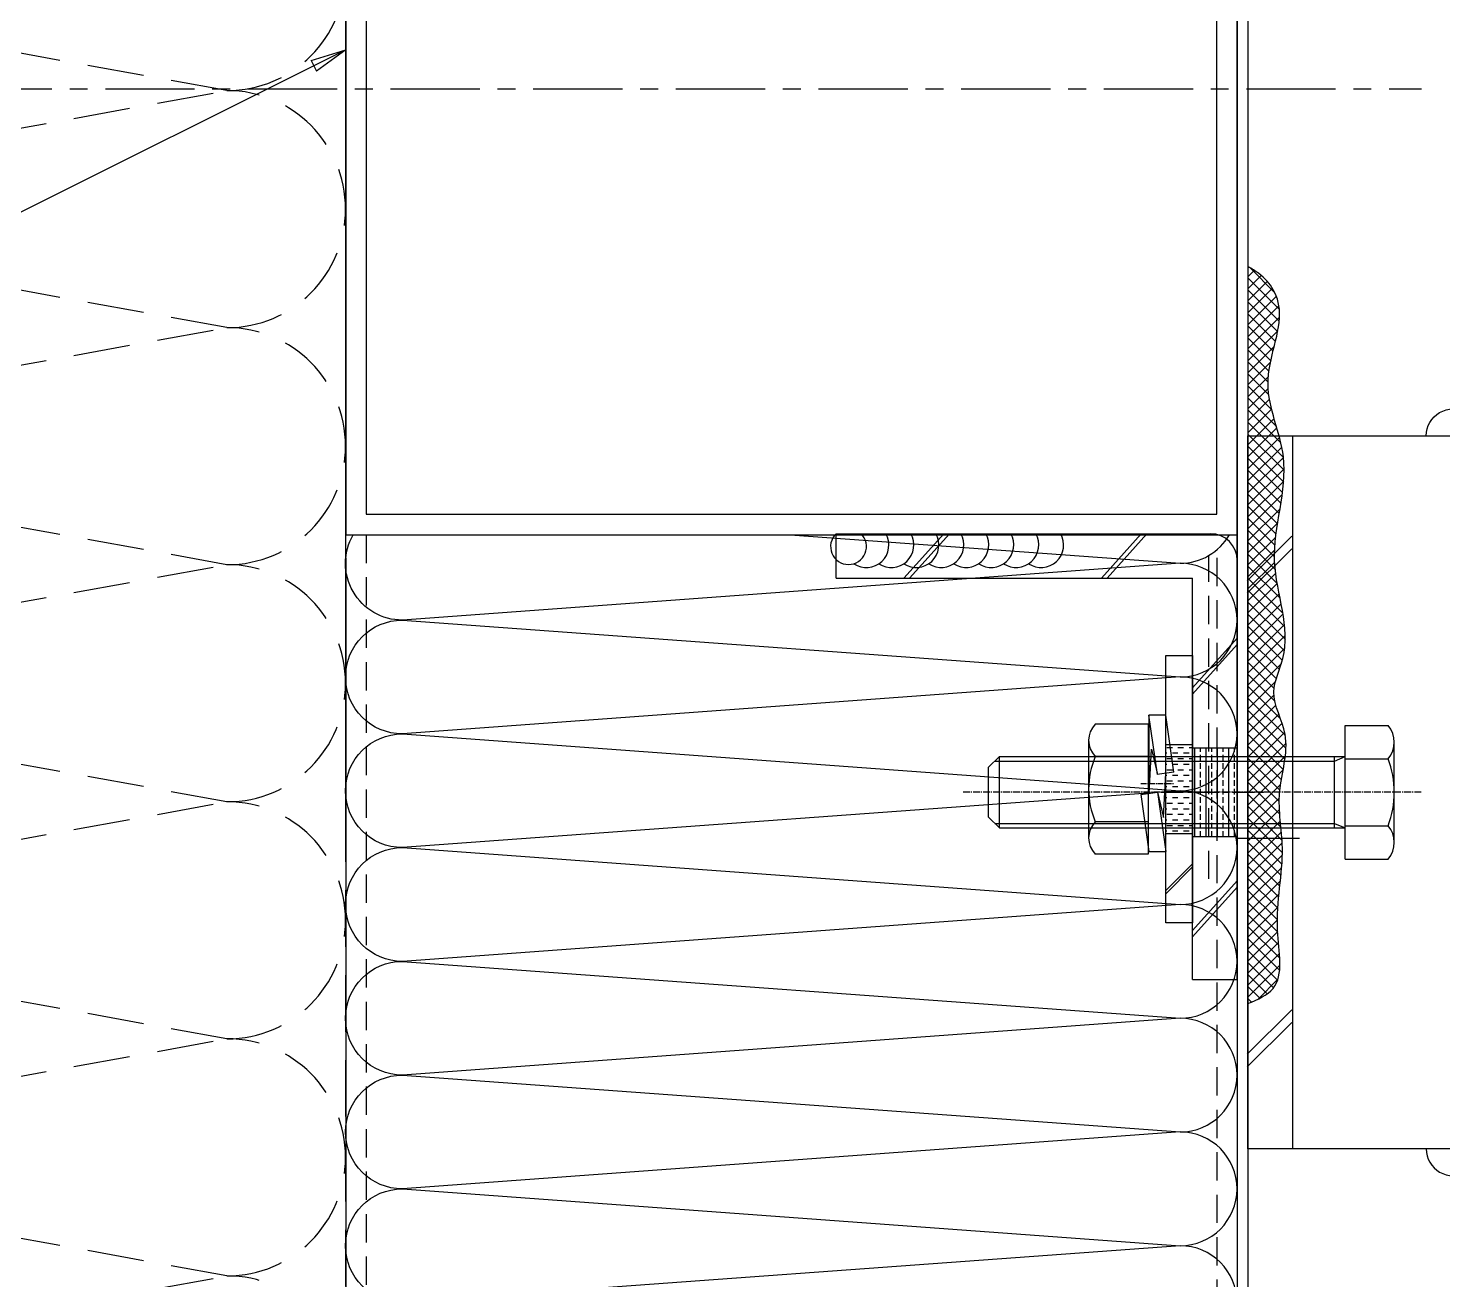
# Model space of a CAD drawing. Header units: millimetres. Extents: x 2352 to 12473, y 635 to 7997.
# Drawn here: x 2696.8 to 2855.4, y 1293.8 to 1434.2 of the extents above; entities that cross this region are included whole.
import ezdxf

# ---------------------------------------------------------------- set-up
doc = ezdxf.new("R2010")
doc.units = ezdxf.units.MM
for name, pattern in [('CENTER2', [1.125, 0.75, -0.125, 0.125, -0.125]), ('CENTERX2', [4, 2.5, -0.5, 0.5, -0.5]), ('HIDDEN2', [4.762499999999999, 3.175, -1.5875])]:
    doc.linetypes.add(name, pattern=pattern)
for name, color, linetype in [('1', 1, 'Continuous'), ('2', 2, 'Continuous'), ('4', 4, 'Continuous'), ('7', 7, 'Continuous'), ('8', 8, 'Continuous'), ('AC-DIMS-치수', 4, 'Continuous'), ('CEN1', 1, 'CENTER2'), ("ST'L BRACKET", 7, 'Continuous'), ("ST'L PIPE", 2, 'Continuous'), ('Welding', 1, 'Continuous')]:
    doc.layers.add(name, color=color, linetype=linetype)
doc.styles.add('돋움체', font='')
doc.styles.get('돋움체').set_extended_font_data('DotumChe')
doc.dimstyles.new('Iljin', dxfattribs={"dimscale": 0.8, "dimtxt": 2, "dimasz": 1, "dimexe": 1, "dimexo": 1, "dimgap": 1, "dimtad": 1, "dimdec": 1, "dimdsep": 46, "dimtxsty": '돋움체', "dimblk": 'CLOSEDBLANK', "dimcen": 1, "dimclrd": 8, "dimclre": 8, "dimclrt": 2, "dimadec": 1, "dimazin": 2, "dimtfac": 1, "dimtdec": 1, "dimtix": 1, "dimtmove": 0, "dimatfit": 3, "dimldrblk": 'CLOSEDBLANK', "dimfxl": 1, "dimlwd": -1, "dimlwe": -1, "dimarcsym": 0})

# ---------------------------------------------------------------- blocks, each defined once
blk = doc.blocks.new('A$C39651A00')
at = {"layer": '1'}
h = blk.add_hatch(dxfattribs=at)
h.set_pattern_fill('BRASS', color=256, scale=0.2, angle=270)
h.set_pattern_definition([(270, (-369613.7818112936, 56865.73079540784), (1.27, -2.332952152375708e-16), []), (270, (-369613.1468112936, 56865.73079540784), (1.27, -2.332952152375708e-16), [0.635, -0.3175])])
h.paths.add_polyline_path([(8.406590980070177, 23.99999057867535), (3.406590980070177, 23.99999057867535), (3.406590980070177, 33.99999057868263), (8.406590980070177, 33.99999057868263)])
for p, q in [((3.406590980070177, 39.64009252622054), (8.406590980070177, 45.21888616336219)), ((3.406590980070177, 38.9314670992826), (8.406590980070177, 44.51026073638059)), ((3.406590980070177, 12.41539893032314), (8.406590980070177, 17.99419256746478)), ((3.406590980070177, 11.70677350338519), (8.406590980070177, 17.28556714048318)), ((13.53270586451981, -9.421186405234039e-06), (18.01396142365411, 4.999990578820871)), ((14.16781219118275, -9.421193681191653e-06), (18.64906775037525, 4.999990578820871)), ((35.69348148431163, -9.421186405234039e-06), (40.17473704344593, 4.999990578820871)), ((36.32858781097457, -9.421193681191653e-06), (40.80984337016707, 4.999990578820871))]:
    blk.add_line(p, q, dxfattribs=at)
at = {"layer": '1', "linetype": 'CENTERX2'}
blk.add_line((11.95557068369817, 28.9999905786899), (2.409797161817551e-08, 28.9999905786899), dxfattribs=at)
at = {"layer": '4'}
for p, q in [((3.406590980070177, 49.99999057868263), (3.406590980070177, 2.999990578820871)), ((8.406590980070177, 49.99999057867535), (3.406590980070177, 49.99999057867535)), ((8.406590980070177, 49.99999057868263), (8.406590980070177, 4.999990578820871)), ((48.40659098001197, 4.999990578820871), (8.406590980070177, 4.999990578820871)), ((48.40659098001197, 4.999990578813595), (48.40659098007018, -9.421179129276425e-06)), ((48.40659098007018, -9.421186405234039e-06), (6.406590980070177, -9.421179129276425e-06))]:
    blk.add_line(p, q, dxfattribs=at)
blk.add_arc((6.406590980070177, 2.999990578820871), 3, 180, 270, dxfattribs=at)
at = {"layer": '7'}
blk.add_lwpolyline([(8.406590980070177, 23.99999057867535), (3.406590980070177, 23.99999057867535), (3.406590980070177, 33.99999057868263), (8.406590980070177, 33.99999057868263)], close=True, dxfattribs=at)
blk = doc.blocks.new('A$C2C9A2EE4')
at = {"layer": '2'}
for p, q in [((0.0005441156681627035, 43.00040221860399), (0.0005441156681627035, 47.8075818955549)), ((13.12693249050062, 48.50040221860399), (1.874155740835704, 48.50040221860399)), ((3.747767365945037, 43.00040221860399), (3.747767365945037, 47.8075818955549)), ((11.25332086539129, 43.00040221860399), (11.25332086539129, 47.8075818955549)), ((15.00054411566816, 43.00040221860399), (15.00054411566816, 47.8075818955549)), ((15.00054411566816, 43.00040221860399), (0.0005441156681627035, 43.00040221860399)), ((3.500544115668163, 4.200402218615636), (3.500544115668163, 43.0004022186331)), ((4.000544115668163, 41.80040221859235), (3.500544115668163, 43.00040221860399)), ((11.00054411566816, 41.80040221859235), (11.50054411566816, 43.00040221860399)), ((11.50054411566816, 4.200402218557429), (11.50054411560996, 43.00040221860399)), ((11.50054411566816, 41.80040221859235), (3.500544115668163, 41.80040221859235)), ((4.000544115668163, 3.700402218673844), (4.000544115668163, 41.80040221859235)), ((11.00054411566816, 3.700402218557429), (11.00054411566816, 41.80040221859235)), ((11.50054411566816, 4.200402218615636), (3.500544115668163, 4.200402218615636)), ((3.500544115668163, 4.200402218615636), (4.700544115679804, 3.000402218603995)), ((11.50054411566816, 4.200402218557429), (10.30054411565652, 3.000402218545787)), ((10.30054411565652, 3.000402218545787), (4.700544115679804, 3.000402218603995))]:
    blk.add_line(p, q, dxfattribs=at)
for centre, radius, start, end in [((1.874155740835704, 45.62056426558411), 2.879837953020443, 49.41343220562162, 130.5865677943784), ((7.500544115668163, 37.99022169358796), 10.51018052502646, 69.08018181519441, 110.9198181848056), ((13.12693249050062, 45.62056426570052), 2.879837952932034, 49.41343220200401, 130.586567797996)]:
    blk.add_arc(centre, radius, start, end, dxfattribs=at)
at = {"layer": 'CEN1'}
blk.add_line((7.500544115668163, 51.50040221860399), (7.500544115668163, 0.0004022186039946973), dxfattribs=at)
blk = doc.blocks.new('SPRING')
at = {"layer": '2'}
for p, q in [((0.7276800383381214, -1.480581750930014), (1.80711519303884, 6.199998466104887)), ((1.80711519303884, 6.199998466105001), (4.091642953535484, 6.19999846610466)), ((2.96795843332302, -1.795432346526979), (4.091642953535711, 6.199998466104887)), ((4.091642953535711, 6.199998466104887), (4.091642953535711, -4.367574350880716)), ((2.96795843332302, -1.795432346526979), (3.768399060666979, 1.59999884957881)), ((3.768399060666979, 1.59999884957881), (4.091642953535711, -4.367574350880716)), ((0.7276800383381214, -1.480581750930014), (2.968309670898066, -1.792922965434911)), ((1.816967519135119, -12.19999999999993), (1.816967519135119, -1.632427183014215)), ((1.847994854617923, -1.636752358182491), (2.140211412003737, -7.600000383473741)), ((2.94065203934781, -4.204569187368065), (1.816967519135119, -12.19999999999993)), ((2.140211412003737, -7.600000383473741), (2.94065203934781, -4.204569187368065)), ((5.180930434332822, -4.519419782965031), (2.940300801772764, -4.207078568460133)), ((5.180930434332822, -4.519419782965031), (4.10149527963199, -12.19999999999993)), ((4.10149527963199, -12.2000000000001), (1.81696751913546, -12.19999999999976))]:
    blk.add_line(p, q, dxfattribs=at)
at = {"layer": 'CEN1'}
blk.add_line((0.7276800383382351, -3.000000766947608), (5.180930434332822, -3.000000766947551), dxfattribs=at)
blk = doc.blocks.new('_ClosedBlank')
at = {"color": 0, "linetype": 'ByBlock', "lineweight": -2}
for p, q in [((-1, 0.1666666666666667), (0, 0)), ((-1, 0.1666666666666667), (-1, -0.1666666666666667)), ((0, 0), (-1, -0.1666666666666667))]:
    blk.add_line(p, q, dxfattribs=at)
blk = doc.blocks.new('A$C35BF611D')
at = {"layer": 'Welding'}
for centre, end in [((19.59087139851181, 7.519026158910947), 210.0000000152771), ((19.59087139851181, 4.519026158910947), 210.0000000152771), ((19.59087139851181, 1.519026158910947), 210.0000000152771), ((19.59087139851181, -1.480973841089053), 210.0000000152771), ((19.59087139851181, -4.480973841089053), 210.0000000152771), ((19.59087139851181, -7.480973841089053), 210.0000000152771), ((19.59087139851181, -10.48097384108905), 210.0000000152771), ((19.59087139851181, -13.48097384108905), 210.0000000152771), ((19.59087139851181, -16.48097384108905), 210.0000000152771), ((19.59087139851181, -19.48097384108905), 210.0000000152771), ((19.59087139851181, -22.48097384108905), 210.0000000152771), ((19.59087139851181, -25.48097384108905), 210.0000000152771), ((19.59087139851181, -28.48097384108905), 210.0000000152771), ((19.59087139851181, -31.48097384108905), 270)]:
    blk.add_arc(centre, 3, 90, end, dxfattribs=at)
blk = doc.blocks.new('A$C449509A6')
at = {"layer": 'Welding'}
for centre, start in [((-37.76143197208694, 8.614922249248139), 180), ((-34.76143197208694, 8.614922249248139), 239.9999999847229), ((-31.76143197208694, 8.614922249248139), 239.9999999847229), ((-28.76143197208694, 8.614922249248139), 239.9999999847229), ((-25.76143197208694, 8.614922249248139), 239.9999999847229), ((-22.76143197208694, 8.614922249248139), 239.9999999847229), ((-19.76143197208694, 8.614922249248139), 239.9999999847229), ((-16.76143197208694, 8.614922249248139), 239.9999999847229), ((-13.76143197208694, 8.614922249248139), 239.9999999847229), ((-10.76143197208694, 8.614922249248139), 239.9999999847229), ((-7.761431972086939, 8.614922249248139), 239.9999999847229), ((-4.761431972086939, 8.614922249248139), 239.9999999847229), ((-1.761431972086939, 8.614922249248139), 239.9999999847229), ((1.238568027913061, 8.614922249248139), 239.9999999847229), ((4.238568027913061, 8.614922249207211), 239.9999999847229), ((7.238568027913061, 8.614922249207211), 239.9999999847229), ((10.23856802791306, 8.614922249207211), 239.9999999847229), ((13.23856802791306, 8.614922249207211), 239.9999999847229), ((16.23856802791306, 8.614922249207211), 239.9999999847229), ((19.23856802791306, 8.614922249207211), 239.9999999847229), ((22.23856802791306, 8.614922249207211), 239.9999999847229), ((25.23856802791306, 8.614922249188112), 239.9999999847229), ((28.23856802791306, 8.614922249188112), 239.9999999847229), ((31.23856802791306, 8.614922249188112), 239.9999999847229), ((34.23856802791306, 8.614922249188112), 239.9999999847229)]:
    blk.add_arc(centre, 3, start, 0, dxfattribs=at)
blk = doc.blocks.new('bracket11')
at = {"layer": "ST'L BRACKET"}
blk.add_line((2848.60637133439, 1777.889739671049), (2848.606371334317, 1697.889739671049), dxfattribs=at)
blk.add_lwpolyline([(2843.60637133439, 1777.889739671049), (2908.60637133439, 1777.889739671049), (2908.606371334317, 1697.889739671049), (2843.606371334317, 1697.889739671049), (2843.60637133439, 1777.889739671049)], dxfattribs=at)
at = {"layer": "ST'L BRACKET", "color": 0, "xscale": -1, "rotation": 90}
blk.add_blockref('A$C35BF611D', (2874.125397493229, 1797.480611069561), dxfattribs=at)
at = {"layer": "ST'L BRACKET", "color": 0, "rotation": 90}
for name, p in [('A$C449509A6', (2917.221293583577, 1739.636518594236)), ('A$C35BF611D', (2874.125397493229, 1678.298868272537))]:
    blk.add_blockref(name, p, dxfattribs=at)

msp = doc.modelspace()

# ---------------------------------------------------------------- hatches: boundary and pattern name
at = {"layer": '1'}
h = msp.add_hatch(dxfattribs=at)
h.set_pattern_fill('ANSI37', color=256, scale=0.3, angle=90)
h.set_pattern_definition([(135, (-1662.243046010633, -410749.1469913126), (-0.6735192090801865, -0.6735192090801864), []), (225, (-1662.243046010633, -410749.1469913126), (0.6735192090801864, -0.6735192090801865), [])])
edge = h.paths.add_edge_path()
edge.add_line((2833.562987006248, 1407.421281878847), (2833.562987006248, 1324.746688588766))
edge.add_spline(control_points=[(2833.562987006248, 1324.746688588766), (2834.660124068825, 1325.220433917373), (2837.926872126969, 1326.631020329205), (2836.168938193681, 1334.320363476185), (2838.011797726365, 1341.12700553938), (2836.505542810752, 1348.565420929703), (2838.755653855136, 1354.47406177771), (2835.658367972334, 1359.380933509685), (2839.0105739543, 1365.69822222531), (2834.887177567674, 1374.648991266044), (2839.152807188664, 1384.994963243149), (2834.374287885126, 1394.38233392093), (2838.242950316264, 1401.862172309902), (2835.954986329867, 1405.983113423466), (2833.977823585716, 1407.179532854945), (2833.562987006248, 1407.421281878847)], knot_values=[0, 0, 0, 0, 3.297752012771519, 9.81912411261878, 19.1035044565926, 25.34530219680899, 31.86818840155486, 36.80352773527542, 40.66532820678555, 51.59184448022779, 63.3829022785766, 71.70958825289281, 80.50838364199682, 85.85803076983514, 87.29725205735785, 87.29725205735785, 87.29725205735785, 87.29725205735785], degree=3, periodic=0)
at = {"layer": '1', "ltscale": 0.2}
h = msp.add_hatch(dxfattribs=at)
h.set_pattern_fill('DASH', color=256, scale=5, angle=1.667488486178967e-09, style=0)
h.set_pattern_definition([(360, (74611.3414892065, -421279.6369953736), (0.6249999999818104, -0.6250000000181896), [0.625, -0.625])])
h.paths.add_polyline_path([(2824.355368937111, 1353.804477847891), (2827.357725022572, 1353.804477847541), (2827.357725022572, 1343.804477848007), (2824.355368936645, 1343.804477847891)])

# ---------------------------------------------------------------- linework, layer by layer
at = {"ltscale": 150}
msp.add_line((2832.483371153918, 1343.293326415598, 8.153143760611381e-06), (2839.362191478467, 1343.293326415598, 8.153143760611381e-06), dxfattribs=at)
at = {"layer": '1', "linetype": 'CENTERX2', "ltscale": 4}
msp.add_line((2657.40072254066, 1427.346420494734, 8.153143744274851e-06), (2853.048562962773, 1427.346420494734, 8.153143744274851e-06), dxfattribs=at)
at = {"layer": '1', "ltscale": 0.2}
for p, q in [((2827.357725022572, 1340.442880301631, 8.153143744274855e-06), (2824.357725022572, 1337.420292043022, 8.153143744274855e-06)), ((2827.357725022572, 1340.085872086125, 8.153143744274855e-06), (2824.357725022572, 1337.063283827516, 8.153143744274855e-06))]:
    msp.add_line(p, q, dxfattribs=at)
at = {"layer": '1', "ltscale": 0.2, "elevation": 8.153143744274855e-06}
msp.add_lwpolyline([(2824.355368937111, 1353.804477847891), (2827.357725022572, 1353.804477847541), (2827.357725022572, 1343.804477848007), (2824.355368936645, 1343.804477847891)], close=True, dxfattribs=at)
at = {"layer": '1'}
for centre, radius, start, end in [((2788.762212587266, 1376.014296846592, 8.153143744274851e-06), 2.009748576915372, 134.1552172873695, 45.84478271263047), ((2790.762212587266, 1376.20477303724, 8.153143744274851e-06), 2.531022218285624, 236.4175637429923, 29.63256823786219), ((2793.562212587545, 1376.204773037007, 8.153143744274851e-06), 2.531022218283828, 236.4175637429923, 29.63256823786219), ((2796.362212587359, 1376.204773037007, 8.153143744274851e-06), 2.531022218282031, 236.4175637429923, 29.63256823786219), ((2799.162212587173, 1376.204773037007, 8.153143744274851e-06), 2.531022218292811, 236.4175637429923, 29.63256823786219), ((2801.962212587452, 1376.204773037007, 8.153143744274851e-06), 2.531022218280234, 236.4175637429923, 29.63256823786219), ((2804.762212587266, 1376.204773037007, 8.153143744274851e-06), 2.531022218278437, 236.4175637429923, 29.63256823786219), ((2807.562212587545, 1376.204773037007, 8.153143744274851e-06), 2.531022218289217, 236.4175637429923, 29.63256823786219), ((2810.362212587359, 1376.204773037007, 8.153143744274851e-06), 2.531022218287421, 236.4175637429923, 29.63256823786219)]:
    msp.add_arc(centre, radius, start, end, dxfattribs=at)
at = {"layer": '2', "linetype": 'HIDDEN2'}
for p, q in [((2734.662987006574, 1377.346420494734), (2734.662987006341, 940.3298834079287)), ((2829.162987006574, 1338.72858392588), (2829.162987006574, 1375.046420494804)), ((2830.06298700648, 1374.756201608583), (2830.06298700648, 940.3298834079287))]:
    msp.add_line(p, q, dxfattribs=at)
at = {"layer": '2'}
for p, q in [((2822.35772502327, 1356.10727505841, 8.153143744274855e-06), (2816.441613706738, 1356.10727505841, 8.153143744274855e-06)), ((2822.35772502327, 1356.10727505841, 8.153143744274855e-06), (2822.35772502327, 1341.507275058084, 8.153143744274855e-06)), ((2815.691058356526, 1354.285550910874, 8.153143744274855e-06), (2815.691058356526, 1343.328999205969, 8.153143744274855e-06)), ((2822.35772502327, 1352.463826762989, 8.153143744274855e-06), (2816.441613706738, 1352.463826762989, 8.153143744274855e-06)), ((2822.35772502327, 1345.150723353505, 8.153143744274855e-06), (2816.441613706738, 1345.150723353505, 8.153143744274855e-06)), ((2822.35772502327, 1341.507275058084, 8.153143744274855e-06), (2816.441613706738, 1341.507275058084, 8.153143744274855e-06))]:
    msp.add_line(p, q, dxfattribs=at)
at = {"layer": '2', "elevation": 8.153143744274851e-06}
msp.add_lwpolyline([(2830.06298700648, 1379.646420494781), (2830.06298700648, 1475.046420494804), (2734.662987006574, 1475.046420494804), (2734.662987006574, 1379.646420494781)], close=True, dxfattribs=at)
at = {"layer": '2'}
for centre, radius, start, end in [((2818.27715157692, 1354.285550910874, 8.153143744274855e-06), 2.586093219797638, 135.2164089610088, 224.7835910389912), ((2824.973320953759, 1348.807275057898, 8.153143744274855e-06), 9.282262597087204, 156.8008095595696, 203.1991904404303), ((2818.27715157692, 1343.328999205969, 8.153143744274855e-06), 2.586093219797719, 135.2164089610088, 224.7835910389912)]:
    msp.add_arc(centre, radius, start, end, dxfattribs=at)
at = {"layer": '4'}
for p, q in [((2732.362987006294, 1341.02858392581), (2732.362987006294, 1480.472298356482)), ((2832.362987006527, 1477.346420494734), (2832.362987006294, 840.3298834079287)), ((2832.362987006294, 1341.02858392581), (2832.362987006294, 1477.346420494734)), ((2732.362987006294, 1374.756201608583), (2732.362987006294, 940.3298834079287))]:
    msp.add_line(p, q, dxfattribs=at)
at = {"layer": '4', "color": 7}
for p, q in [((2832.340986558913, 1477.346420494734), (2832.340986558913, 1294.028583926043)), ((2833.56298700648, 1478.546420494804), (2833.562987006248, 1295.228583925764)), ((2832.340986558913, 1374.756201608583), (2832.340986558913, 840.3298834079287)), ((2833.562987006248, 1295.228583925764), (2833.56298700648, 839.1298834079753))]:
    msp.add_line(p, q, dxfattribs=at)
at = {"layer": '4', "elevation": 8.153143744274851e-06}
msp.add_lwpolyline([(2832.362987006294, 1377.346420494734), (2832.362987006294, 1477.346420494734), (2732.362987006294, 1477.346420494734), (2732.362987006294, 1377.346420494734)], close=True, dxfattribs=at)
at = {"layer": '4', "ltscale": 150, "elevation": 8.153143744274855e-06}
msp.add_lwpolyline([(2824.357725022572, 1363.804477847774), (2827.357725022572, 1363.804477847658), (2827.357725022572, 1333.804477847658), (2824.357725022572, 1333.804477847774)], close=True, dxfattribs=at)
at = {"layer": '7'}
msp.add_line((2833.562987006248, 1407.421281878847), (2833.562987006248, 1324.746688588766), dxfattribs=at)
msp.add_open_spline([(2833.562987006248, 1324.746688588766), (2834.660124068825, 1325.220433917373), (2837.926872126969, 1326.631020329205), (2836.168938193681, 1334.320363476185), (2838.011797726365, 1341.12700553938), (2836.505542810752, 1348.565420929703), (2838.755653855136, 1354.47406177771), (2835.658367972334, 1359.380933509685), (2839.0105739543, 1365.69822222531), (2834.887177567674, 1374.648991266044), (2839.152807188664, 1384.994963243149), (2834.374287885126, 1394.38233392093), (2838.242950316264, 1401.862172309902), (2835.954986329867, 1405.983113423466), (2833.977823585716, 1407.179532854945), (2833.562987006248, 1407.421281878847)], degree=3, knots=[0, 0, 0, 0, 3.297752012771519, 9.81912411261878, 19.1035044565926, 25.34530219680899, 31.86818840155486, 36.80352773527542, 40.66532820678555, 51.59184448022779, 63.3829022785766, 71.70958825289281, 80.50838364199682, 85.85803076983514, 87.29725205735785, 87.29725205735785, 87.29725205735785, 87.29725205735785], dxfattribs=at)
at = {"layer": '8', "color": 251, "linetype": 'HIDDEN2', "ltscale": 2}
msp.add_lwpolyline([(2719.045668399638, 1480.344310783792), (2732.340986558913, 1480.344310783792), (2732.340986558913, 1241.02858392581), (2632.340986558913, 1241.02858392581), (2632.340986558913, 1462.739664521778)], dxfattribs=at)
for points in [[(2645.636304717722, 1440.458356307539), (2719.045668400104, 1453.75367446629, -0.9999999999999999), (2719.045668400104, 1427.163038148788), (2645.636304717722, 1440.458356307539, 0.9999999999999999)], [(2645.636304717722, 1413.867719989979), (2719.045668400104, 1427.163038148788, -0.9999999999999999), (2719.045668400104, 1400.57240183117), (2645.636304717722, 1413.867719989979, 0.9999999999999999)], [(2645.636304717722, 1387.277083672419), (2719.045668400104, 1400.57240183117, -0.9999999999999999), (2719.045668400104, 1373.981765513669), (2645.636304717722, 1387.277083672419, 0.9999999999999999)], [(2645.636304717722, 1360.686447354859), (2719.045668400104, 1373.981765513669, -0.9999999999999999), (2719.045668400104, 1347.39112919605), (2645.636304717722, 1360.686447354859, 0.9999999999999999)], [(2645.636304717722, 1334.095811037299), (2719.045668400104, 1347.39112919605, -0.9999999999999999), (2719.045668400104, 1320.800492878549), (2645.636304717722, 1334.095811037299, 0.9999999999999999)], [(2645.636304717722, 1307.505174719739), (2719.045668400104, 1320.800492878549, -0.9999999999999999), (2719.045668400104, 1294.20985656093), (2645.636304717722, 1307.505174719739, 0.9999999999999999)], [(2645.636304717722, 1280.914538402179), (2719.045668400104, 1294.20985656093, -0.9999999999999999), (2719.045668400104, 1267.619220243429), (2645.636304717722, 1280.914538402179, 0.9999999999999999)]]:
    msp.add_lwpolyline(points, format="xyb", dxfattribs=at)
at = {"layer": '8'}
for points in [[(2732.340986558913, 1430.472298356482), (2732.340986558913, 1341.02858392581)], [(2832.340986558913, 1374.756201608583), (2832.340986558913, 940.3298834079287), (2732.340986558913, 940.3298834079287), (2732.340986558913, 1241.02858392581)]]:
    msp.add_lwpolyline(points, dxfattribs=at)
for points in [[(2825.961331518112, 1284.831255722685, 0.9999999999999999), (2825.961331518112, 1297.590565808361), (2738.720641603904, 1291.210910765582, -0.9999999999999999), (2738.720641603904, 1303.970220851257), (2825.961331518112, 1297.590565808361, 0.9999999999999999), (2825.961331518112, 1310.349875894153), (2738.720641603904, 1303.970220851257, -0.9999999999999999), (2738.720641603904, 1316.729530937049), (2825.961331518112, 1310.349875894153, 0.9999999999999999), (2825.961331518112, 1323.109185979945), (2738.720641603904, 1316.729530937049, -0.9999999999999999), (2738.720641603904, 1329.488841022725), (2825.961331518112, 1323.109185979945, 0.9999999999999999), (2825.961331518112, 1335.868496065621), (2738.720641603904, 1329.488841022725, -0.9999999999999999), (2738.720641603904, 1342.248151108517), (2825.961331518112, 1335.868496065621, 0.9999999999999999), (2825.961331518112, 1348.627806151297), (2738.720641603904, 1342.248151108517, -0.9999999999999999), (2738.720641603904, 1355.007461194193), (2825.961331518112, 1348.627806151297, 0.9999999999999999), (2825.961331518112, 1361.387116237089), (2738.720641603904, 1355.007461194193, -0.9999999999999999), (2738.720641603904, 1367.766771279985), (2825.961331518112, 1361.387116237089, 0.9999999999999999), (2825.961331518112, 1374.146426322881), (2738.720641603904, 1367.766771279985, -0.5779641377586644), (2733.2015804732, 1377.346420494734, -0.5779641377586644)], [(2782.201959356411, 1377.346420494734), (2825.961331518112, 1374.146426322881, 0.2684420549474434), (2831.492132112129, 1377.346420494734, 0.2684420549474434)]]:
    msp.add_lwpolyline(points, format="xyb", dxfattribs=at)
at = {"layer": "ST'L PIPE", "color": 1}
for p, q in [((2838.483371153954, 1377.19188173088), (2833.483371153918, 1372.191881730843)), ((2838.483371153942, 1375.777668168495), (2833.483371153918, 1370.77766816847)), ((2838.483371153954, 1324.060753692738), (2833.483371153918, 1319.060753692702)), ((2838.483371153942, 1322.646540130354), (2833.483371153918, 1317.646540130332))]:
    msp.add_line(p, q, dxfattribs=at)

# ---------------------------------------------------------------- block references
msp.add_blockref('bracket11', (-10.04338432805298, -389.4408420705149))
at = {"layer": '4', "xscale": -0.8320000000918905, "yscale": 0.8320000000918905, "zscale": 0.8320000000918905, "rotation": 180}
msp.add_blockref('SPRING', (2820.953478084855, 1346.960200970305, 8.153143744274855e-06), dxfattribs=at)
at = {"layer": '7', "rotation": 180}
msp.add_blockref('A$C39651A00', (2835.768803567371, 1377.456192187336, 8.153143744274851e-06), dxfattribs=at)
at = {"layer": '7', "extrusion": (0, 0, -1), "xscale": -1, "zscale": -1, "rotation": 90}
msp.add_blockref('A$C2C9A2EE4', (-2801.478463274638, 1355.956745724321, -8.153143744274855e-06), dxfattribs=at)

# ---------------------------------------------------------------- leaders
at = {"layer": 'AC-DIMS-치수', "color": 8}
msp.add_leader([(2732.362987006294, 1431.718586649873), (2617.699172235771, 1374.469879354594)], dimstyle='Iljin', override={"dimscale": 2, "dimasz": 2, "dimgap": 0.5, "dimdec": 2, "dimtdec": 2}, dxfattribs=at)

doc.saveas('drawing.dxf')
